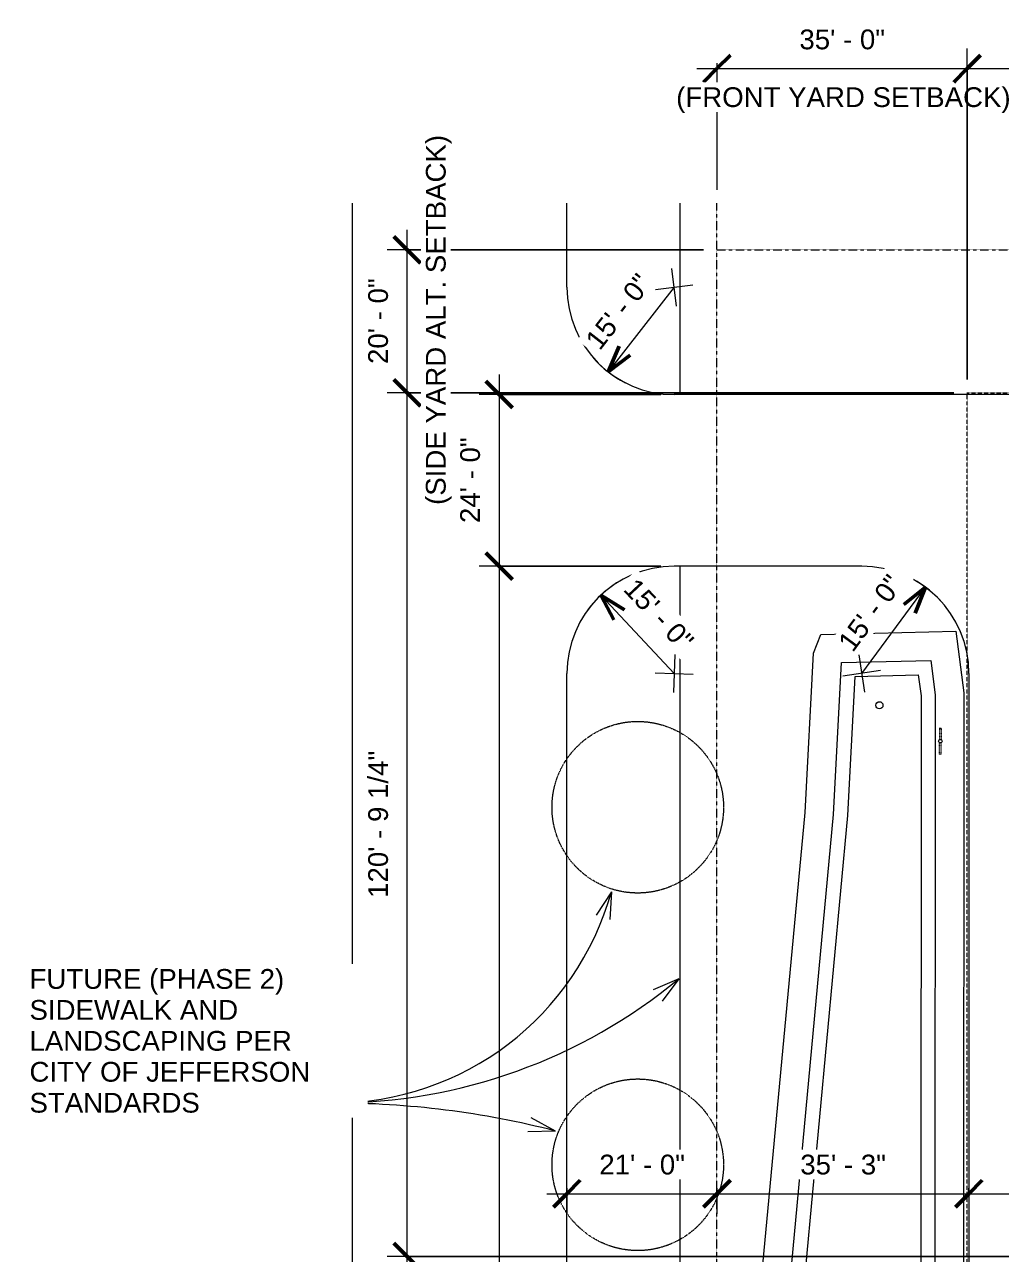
# Model space of a CAD drawing. Header units: inches. Extents: x 1 to 127281, y -26064 to 104775.
# Drawn here: x 19821 to 21460, y -20882 to -18820 of the extents above; entities that cross this region are included whole.
import ezdxf

# ---------------------------------------------------------------- set-up
doc = ezdxf.new("R2010")
doc.units = ezdxf.units.IN
doc.header["$MEASUREMENT"] = 0
for name, pattern in [('Center 1_4_', [0.53125, 0.25, -0.09375, 0.09375, -0.09375]), ('Dash', [0.25, 0.125, -0.125]), ('Hidden', [0.28125, 0.1875, -0.09375]), ('Hidden 1_8_', [0.1875, 0.125, -0.0625])]:
    doc.linetypes.add(name, pattern=pattern)
for name, color, linetype, lineweight in [('A-ANNO-DIMS', 211, 'Continuous', 9), ('A-ANNO-DIMS-360', 211, 'Continuous', 9), ('A-DETL-HDLN', 90, 'Hidden 1_8_', 9), ('A-PROP-SBCK', 71, 'Hidden', 15), ('BMP', 80, 'Continuous', 9), ('Conc', 7, 'Continuous', 9), ('E-LITE-EQPM', 33, 'Continuous', 9), ('E-LITE-EQPM-HDLN', 30, 'Dash', 9), ('EOP-EX', 125, 'Continuous', 9), ('EOP-PR', 4, 'Continuous', 9), ('G-ANNO-TEXT', 231, 'Continuous', 9), ('PROP', 3, 'Center 1_4_', 9)]:
    doc.layers.add(name, color=color, linetype=linetype, lineweight=lineweight)
doc.styles.add('Arial_1', font='arial.ttf', dxfattribs={"height": 33.194237})
doc.dimstyles.new('Arrow_-_3_32__Arial_1', dxfattribs={"dimscale": 12, "dimtxt": 33.75, "dimasz": 3.75, "dimexe": 2.8125, "dimexo": 0, "dimgap": 1.875, "dimtad": 1, "dimjust": 3, "dimdec": 5, "dimrnd": 0.03125, "dimzin": 1, "dimdsep": 46, "dimlunit": 4, "dimtxsty": 'Arial_1', "dimblk1": 'OPEN30', "dimblk2": 'OPEN30', "dimsah": 1, "dimcen": 0.09, "dimazin": 0, "dimtfac": 1, "dimtdec": 4, "dimtix": 1, "dimtmove": 0, "dimatfit": 2, "dimfxl": 1, "dimtvp": 1, "dimtfill": 1, "dimfrac": 2, "dimtolj": 1, "dimtzin": 0, "dimarcsym": 2})
doc.dimstyles.new('Linear_-_3_32__Arial_1', dxfattribs={"dimscale": 12, "dimtxt": 33.75, "dimasz": 3.75, "dimexe": 2.8125, "dimexo": 1.875, "dimgap": 1.875, "dimtad": 1, "dimrnd": 0.25, "dimzin": 1, "dimdsep": 46, "dimlunit": 4, "dimtxsty": 'Arial_1', "dimblk1": 'OBLIQUE', "dimblk2": 'OBLIQUE', "dimsah": 1, "dimcen": 0.09, "dimdle": 2.8125, "dimazin": 0, "dimtfac": 1, "dimtdec": 4, "dimtix": 1, "dimtmove": 0, "dimatfit": 3, "dimfxl": 1, "dimtvp": 1, "dimtfill": 1, "dimfrac": 2, "dimtolj": 1, "dimtzin": 0, "dimarcsym": 2})

# ---------------------------------------------------------------- blocks, each defined once
blk = doc.blocks.new('Lighting-Street_Cooper_Navion-Lumark_4-6-LED-Squares - The Caretaker LED-964008-Site Plan - Phase 1')
at = {"layer": 'E-LITE-EQPM'}
blk.add_line((-1.7, -10.7), (1.6, -10.7), dxfattribs=at)
blk.add_circle((0, -32.4), 3, dxfattribs=at)
at = {"layer": 'E-LITE-EQPM-HDLN'}
for p, q in [((-1.5, -10.7), (-1.5, -29.9)), ((1.5, -10.7), (1.5, -29.9))]:
    blk.add_line(p, q, dxfattribs=at)
blk = doc.blocks.new('DIMBLOCK55-Site Plan - Phase 1')
at = {"layer": 'A-ANNO-DIMS-360', "lineweight": 50}
for p, q in [((20618.5, -19441.1), (20596, -19418.6)), ((20618.5, -19441.1), (20641, -19463.6)), ((20618.5, -19729.1), (20596, -19706.6)), ((20618.5, -19729.1), (20641, -19751.6))]:
    blk.add_line(p, q, dxfattribs=at)
at = {"layer": 'A-ANNO-DIMS-360'}
for p, q in [((20618.5, -19407.3), (20618.5, -19729.1)), ((20889.7, -19441.1), (20584.8, -19441.1)), ((20618.5, -19441.1), (20889.7, -19441.1)), ((20889.7, -19729.1), (20584.8, -19729.1)), ((20618.5, -19729.1), (20889.7, -19729.1))]:
    blk.add_line(p, q, dxfattribs=at)
at = {"layer": 'A-ANNO-DIMS-360', "color": 0, "insert": (20553, -19656.7), "char_height": 33.19, "width": 171.969, "attachment_point": 1, "rotation": 90, "line_spacing_factor": 0.938532, "style": 'Arial_1', "bg_fill": 3, "box_fill_scale": 1.25, "bg_fill_color": 0, "bg_fill_transparency": 0}
blk.add_mtext('24\' - 0"', dxfattribs=at)
blk = doc.blocks.new('_Oblique')
at = {"color": 0, "linetype": 'ByBlock', "lineweight": -2}
blk.add_line((-0.5, -0.5), (0.5, 0.5), dxfattribs=at)
blk = doc.blocks.new('DIMBLOCK56-Site Plan - Phase 1')
at = {"layer": 'A-ANNO-DIMS-360', "lineweight": 50}
for p, q in [((20618.5, -19729.1), (20596, -19706.6)), ((20618.5, -19729.1), (20641, -19751.6)), ((20618.5, -23103.1), (20596, -23080.6)), ((20618.5, -23103.1), (20641, -23125.6))]:
    blk.add_line(p, q, dxfattribs=at)
at = {"layer": 'A-ANNO-DIMS-360'}
for p, q in [((20889.7, -19729.1), (20584.8, -19729.1)), ((20618.5, -19729.1), (20618.5, -23103.1)), ((20618.5, -19729.1), (20889.7, -19729.1)), ((20889.7, -23103.1), (20584.8, -23103.1)), ((20618.5, -23103.1), (20889.7, -23103.1))]:
    blk.add_line(p, q, dxfattribs=at)
at = {"layer": 'A-ANNO-DIMS-360', "color": 0, "insert": (20553, -21500.5), "char_height": 33.19, "width": 202.5, "attachment_point": 1, "rotation": 90, "line_spacing_factor": 0.938532, "style": 'Arial_1', "bg_fill": 3, "box_fill_scale": 1.25, "bg_fill_color": 0, "bg_fill_transparency": 0}
blk.add_mtext('281\' - 2"', dxfattribs=at)
blk = doc.blocks.new('DIMBLOCK65-Site Plan - Phase 1')
at = {"layer": 'A-ANNO-DIMS-360'}
for p, q in [((20912.2, -19909.1), (20789.1, -19777.8)), ((20913.3, -19877.3), (20911.2, -19940.9)), ((20880.4, -19908.1), (20944, -19910.1))]:
    blk.add_line(p, q, dxfattribs=at)
at = {"layer": 'A-ANNO-DIMS-360', "lineweight": 50}
for q in [(20828.7, -19802.4), (20811.1, -19818.9)]:
    blk.add_line((20789.1, -19777.8), q, dxfattribs=at)
at = {"layer": 'A-ANNO-DIMS-360'}
blk.add_arc((20912.2, -19909.1), 180, 122.425, 143.9109, dxfattribs=at)
at = {"layer": 'A-ANNO-DIMS-360', "color": 0, "insert": (20849.5, -19746.3), "char_height": 33.19, "width": 171.969, "attachment_point": 1, "rotation": 313.168, "line_spacing_factor": 0.938532, "style": 'Arial_1', "bg_fill": 3, "box_fill_scale": 1.25, "bg_fill_color": 0, "bg_fill_transparency": 0}
blk.add_mtext('15\' - 0"', dxfattribs=at)
blk = doc.blocks.new('_Open30')
at = {"color": 0, "linetype": 'ByBlock', "lineweight": -2}
for p, q in [((-1, 0.268), (0, 0)), ((0, 0), (-1, -0.268)), ((0, 0), (-1, 0))]:
    blk.add_line(p, q, dxfattribs=at)
blk = doc.blocks.new('DIMBLOCK66-Site Plan - Phase 1')
at = {"layer": 'A-ANNO-DIMS-360'}
for p, q in [((20916.1, -19292.7), (20908.3, -19229.5)), ((20880.7, -19265), (20943.8, -19257.2)), ((20912.2, -19261.1), (20801.5, -19403))]:
    blk.add_line(p, q, dxfattribs=at)
at = {"layer": 'A-ANNO-DIMS-360', "lineweight": 50}
for q in [(20819.7, -19360.1), (20838.7, -19374.9)]:
    blk.add_line((20801.5, -19403), q, dxfattribs=at)
at = {"layer": 'A-ANNO-DIMS-360'}
blk.add_arc((20912.2, -19261.1), 180, 221.3021, 242.788, dxfattribs=at)
at = {"layer": 'A-ANNO-DIMS-360', "color": 0, "insert": (20761.1, -19348.2), "char_height": 33.19, "width": 171.969, "attachment_point": 1, "rotation": 52.0451, "line_spacing_factor": 0.938532, "style": 'Arial_1', "bg_fill": 3, "box_fill_scale": 1.25, "bg_fill_color": 0, "bg_fill_transparency": 0}
blk.add_mtext('15\' - 0"', dxfattribs=at)
blk = doc.blocks.new('DIMBLOCK69-Site Plan - Phase 1')
at = {"layer": 'A-ANNO-DIMS-360'}
for p, q in [((21227.2, -19909.1), (21334.2, -19764.3)), ((21222.5, -19877.6), (21232, -19940.6)), ((21258.7, -19904.4), (21195.8, -19913.8))]:
    blk.add_line(p, q, dxfattribs=at)
at = {"layer": 'A-ANNO-DIMS-360', "lineweight": 50}
for q in [(21297.8, -19793.4), (21317.2, -19807.7)]:
    blk.add_line((21334.2, -19764.3), q, dxfattribs=at)
at = {"layer": 'A-ANNO-DIMS-360'}
blk.add_arc((21227.2, -19909.1), 180, 42.7868, 64.2727, dxfattribs=at)
at = {"layer": 'A-ANNO-DIMS-360', "color": 0, "insert": (21185.4, -19855.4), "char_height": 33.19, "width": 171.969, "attachment_point": 1, "rotation": 53.5297, "line_spacing_factor": 0.938532, "style": 'Arial_1', "bg_fill": 3, "box_fill_scale": 1.25, "bg_fill_color": 0, "bg_fill_transparency": 0}
blk.add_mtext('15\' - 0"', dxfattribs=at)
blk = doc.blocks.new('DIMBLOCK72-Site Plan - Phase 1')
at = {"layer": 'A-ANNO-DIMS-360', "lineweight": 50}
for p, q in [((20732.2, -20782.1), (20754.7, -20759.6)), ((20984.2, -20782.1), (21006.7, -20759.6)), ((20732.2, -20782.1), (20709.7, -20804.6)), ((20984.2, -20782.1), (20961.7, -20804.6))]:
    blk.add_line(p, q, dxfattribs=at)
at = {"layer": 'A-ANNO-DIMS-360'}
for p, q in [((20698.5, -20782.1), (20984.2, -20782.1)), ((20732.2, -20772.8), (20732.2, -20815.9)), ((20732.2, -20782.1), (20732.2, -20772.8)), ((20984.2, -20772.8), (20984.2, -20815.9)), ((20984.2, -20782.1), (20984.2, -20772.8))]:
    blk.add_line(p, q, dxfattribs=at)
at = {"layer": 'A-ANNO-DIMS-360', "color": 0, "insert": (20786.6, -20716.6), "char_height": 33.19, "width": 171.969, "attachment_point": 1, "line_spacing_factor": 0.938532, "style": 'Arial_1', "bg_fill": 3, "box_fill_scale": 1.25, "bg_fill_color": 0, "bg_fill_transparency": 0}
blk.add_mtext('21\' - 0"', dxfattribs=at)
blk = doc.blocks.new('DIMBLOCK73-Site Plan - Phase 1')
at = {"layer": 'A-ANNO-DIMS-360', "lineweight": 50}
for p, q in [((20984.2, -20782.1), (21006.7, -20759.6)), ((21407.2, -20782.1), (21429.7, -20759.6)), ((20984.2, -20782.1), (20961.7, -20804.6)), ((21407.2, -20782.1), (21384.7, -20804.6))]:
    blk.add_line(p, q, dxfattribs=at)
at = {"layer": 'A-ANNO-DIMS-360'}
for p, q in [((20984.2, -20772.8), (20984.2, -20815.9)), ((20984.2, -20782.1), (20984.2, -20772.8)), ((20984.2, -20782.1), (21407.2, -20782.1)), ((21407.2, -20772.8), (21407.2, -20815.9)), ((21407.2, -20782.1), (21407.2, -20772.8))]:
    blk.add_line(p, q, dxfattribs=at)
at = {"layer": 'A-ANNO-DIMS-360', "color": 0, "insert": (21124.1, -20716.6), "char_height": 33.19, "width": 171.969, "attachment_point": 1, "line_spacing_factor": 0.938532, "style": 'Arial_1', "bg_fill": 3, "box_fill_scale": 1.25, "bg_fill_color": 0, "bg_fill_transparency": 0}
blk.add_mtext('35\' - 3"', dxfattribs=at)
blk = doc.blocks.new('DIMBLOCK74-Site Plan - Phase 1')
at = {"layer": 'A-ANNO-DIMS-360', "lineweight": 50}
for p, q in [((21407.2, -20782.1), (21429.7, -20759.6)), ((21911.2, -20782.1), (21933.7, -20759.6)), ((21407.2, -20782.1), (21384.7, -20804.6)), ((21911.2, -20782.1), (21888.7, -20804.6))]:
    blk.add_line(p, q, dxfattribs=at)
at = {"layer": 'A-ANNO-DIMS-360'}
for p, q in [((21407.2, -20772.8), (21407.2, -20815.9)), ((21407.2, -20782.1), (21407.2, -20772.8)), ((21407.2, -20782.1), (21911.2, -20782.1)), ((21911.2, -20772.8), (21911.2, -20815.9)), ((21911.2, -20782.1), (21911.2, -20772.8))]:
    blk.add_line(p, q, dxfattribs=at)
at = {"layer": 'A-ANNO-DIMS-360', "color": 0, "insert": (21587.6, -20716.6), "char_height": 33.19, "width": 171.969, "attachment_point": 1, "line_spacing_factor": 0.938532, "style": 'Arial_1', "bg_fill": 3, "box_fill_scale": 1.25, "bg_fill_color": 0, "bg_fill_transparency": 0}
blk.add_mtext('42\' - 0"', dxfattribs=at)
blk = doc.blocks.new('DIMBLOCK85-Site Plan - Phase 1')
at = {"layer": 'A-ANNO-DIMS-360'}
for p, q in [((21404.2, -19415.7), (21404.2, -18860.3)), ((20984.2, -18884.8), (20984.2, -18927.8)), ((20950.5, -18894.1), (21404.2, -18894.1)), ((20984.2, -18894.1), (20984.2, -19097.6)), ((21404.2, -18894.1), (21404.2, -19415.7))]:
    blk.add_line(p, q, dxfattribs=at)
at = {"layer": 'A-ANNO-DIMS-360', "lineweight": 50}
for p, q in [((20984.2, -18894.1), (21006.7, -18871.6)), ((21404.2, -18894.1), (21426.7, -18871.6)), ((20984.2, -18894.1), (20961.7, -18916.6)), ((21404.2, -18894.1), (21381.7, -18916.6))]:
    blk.add_line(p, q, dxfattribs=at)
at = {"layer": 'A-ANNO-DIMS-360', "color": 0, "insert": (21122.6, -18828.5), "char_height": 33.19, "width": 171.969, "attachment_point": 1, "line_spacing_factor": 0.938532, "style": 'Arial_1', "bg_fill": 3, "box_fill_scale": 1.25, "bg_fill_color": 0, "bg_fill_transparency": 0}
blk.add_mtext('35\' - 0"', dxfattribs=at)
at = {"layer": 'A-ANNO-DIMS-360', "color": 0, "insert": (20915.7, -18925.4), "char_height": 33.194, "width": 668.562, "attachment_point": 1, "line_spacing_factor": 0.938532, "style": 'Arial_1', "bg_fill": 3, "box_fill_scale": 1.25, "bg_fill_color": 0, "bg_fill_transparency": 0}
blk.add_mtext('(FRONT YARD SETBACK)', dxfattribs=at)
blk = doc.blocks.new('DIMBLOCK86-Site Plan - Phase 1')
at = {"layer": 'A-ANNO-DIMS-360'}
for p, q in [((21404.2, -19415.7), (21404.2, -18860.3)), ((22057.6, -20865.1), (22057.6, -18860.3)), ((21404.2, -18894.1), (22057.6, -18894.1)), ((21404.2, -18894.1), (21404.2, -19415.7)), ((22057.6, -18894.1), (22057.6, -20865.1))]:
    blk.add_line(p, q, dxfattribs=at)
at = {"layer": 'A-ANNO-DIMS-360', "lineweight": 50}
for p, q in [((21404.2, -18894.1), (21426.7, -18871.6)), ((22057.6, -18894.1), (22080.1, -18871.6)), ((21404.2, -18894.1), (21381.7, -18916.6)), ((22057.6, -18894.1), (22035.1, -18916.6))]:
    blk.add_line(p, q, dxfattribs=at)
at = {"layer": 'A-ANNO-DIMS-360', "color": 0, "insert": (21620.9, -18828.5), "char_height": 33.194, "width": 264.185, "attachment_point": 1, "line_spacing_factor": 0.938532, "style": 'Arial_1', "bg_fill": 3, "box_fill_scale": 1.25, "bg_fill_color": 0, "bg_fill_transparency": 0}
blk.add_mtext('54\' - 5 1/2"', dxfattribs=at)
blk = doc.blocks.new('DIMBLOCK101-Site Plan - Phase 1')
at = {"layer": 'A-ANNO-DIMS-360', "lineweight": 50}
for p, q in [((20464, -20887.6), (20441.5, -20865.1)), ((20464, -20887.6), (20486.5, -20910.1)), ((20464, -22799.3), (20441.5, -22776.8)), ((20464, -22799.3), (20486.5, -22821.8))]:
    blk.add_line(p, q, dxfattribs=at)
at = {"layer": 'A-ANNO-DIMS-360'}
for p, q in [((22035.1, -20887.6), (20430.3, -20887.6)), ((20464, -22799.3), (20464, -20887.6)), ((20464, -20887.6), (22035.1, -20887.6)), ((22035.1, -22799.3), (20430.3, -22799.3)), ((20464, -22799.3), (22035.1, -22799.3))]:
    blk.add_line(p, q, dxfattribs=at)
at = {"layer": 'A-ANNO-DIMS-360', "color": 0, "insert": (20398.5, -21966.2), "char_height": 33.194, "width": 294.715, "attachment_point": 1, "rotation": 90, "line_spacing_factor": 0.938532, "style": 'Arial_1', "bg_fill": 3, "box_fill_scale": 1.25, "bg_fill_color": 0, "bg_fill_transparency": 0}
blk.add_mtext('159\' - 3 3/4"', dxfattribs=at)
blk = doc.blocks.new('DIMBLOCK102-Site Plan - Phase 1')
at = {"layer": 'A-ANNO-DIMS-360', "lineweight": 50}
for p, q in [((20464, -19438.2), (20441.5, -19415.7)), ((20464, -19438.2), (20486.5, -19460.7)), ((20464, -20887.6), (20441.5, -20865.1)), ((20464, -20887.6), (20486.5, -20910.1))]:
    blk.add_line(p, q, dxfattribs=at)
at = {"layer": 'A-ANNO-DIMS-360'}
for p, q in [((21381.7, -19438.2), (20430.3, -19438.2)), ((20464, -20887.6), (20464, -19438.2)), ((20464, -19438.2), (21381.7, -19438.2)), ((22035.1, -20887.6), (20430.3, -20887.6)), ((20464, -20887.6), (22035.1, -20887.6))]:
    blk.add_line(p, q, dxfattribs=at)
at = {"layer": 'A-ANNO-DIMS-360', "color": 0, "insert": (20398.5, -20285.7), "char_height": 33.194, "width": 294.715, "attachment_point": 1, "rotation": 90, "line_spacing_factor": 0.938532, "style": 'Arial_1', "bg_fill": 3, "box_fill_scale": 1.25, "bg_fill_color": 0, "bg_fill_transparency": 0}
blk.add_mtext('120\' - 9 1/4"', dxfattribs=at)
blk = doc.blocks.new('DIMBLOCK103-Site Plan - Phase 1')
at = {"layer": 'A-ANNO-DIMS-360', "lineweight": 50}
for p, q in [((20464, -19198.2), (20441.5, -19175.7)), ((20464, -19198.2), (20486.5, -19220.7)), ((20464, -19438.2), (20441.5, -19415.7)), ((20464, -19438.2), (20486.5, -19460.7))]:
    blk.add_line(p, q, dxfattribs=at)
at = {"layer": 'A-ANNO-DIMS-360'}
for p, q in [((20464, -19438.2), (20464, -19164.4)), ((20961.7, -19198.2), (20430.3, -19198.2)), ((20464, -19198.2), (20961.7, -19198.2)), ((21381.7, -19438.2), (20430.3, -19438.2)), ((20464, -19438.2), (21381.7, -19438.2))]:
    blk.add_line(p, q, dxfattribs=at)
at = {"layer": 'A-ANNO-DIMS-360', "color": 0, "insert": (20398.5, -19389.8), "char_height": 33.19, "width": 171.969, "attachment_point": 1, "rotation": 90, "line_spacing_factor": 0.938532, "style": 'Arial_1', "bg_fill": 3, "box_fill_scale": 1.25, "bg_fill_color": 0, "bg_fill_transparency": 0}
blk.add_mtext('20\' - 0"', dxfattribs=at)
at = {"layer": 'A-ANNO-DIMS-360', "color": 0, "insert": (20495.4, -19626.3), "char_height": 33.194, "width": 739.592, "attachment_point": 1, "rotation": 90, "line_spacing_factor": 0.938532, "style": 'Arial_1', "bg_fill": 3, "box_fill_scale": 1.25, "bg_fill_color": 0, "bg_fill_transparency": 0}
blk.add_mtext('(SIDE YARD ALT. SETBACK)', dxfattribs=at)

msp = doc.modelspace()

# ---------------------------------------------------------------- linework, layer by layer
at = {"layer": 'A-DETL-HDLN'}
for p, q in [((20922.235225, -19441.085554), (20922.235225, -19119.936549)), ((20922.235225, -23103.085554), (20922.235225, -19729.085554))]:
    msp.add_line(p, q, dxfattribs=at)
for centre in [(20851.177101, -20133.584291), (20851.177101, -20733.584291)]:
    msp.add_circle(centre, 144, dxfattribs=at)
at = {"layer": 'A-PROP-SBCK'}
for p, q in [((21404.235225, -19438.180554), (26647.515225, -19438.180554)), ((21404.235225, -23401.253705), (21404.235225, -19438.180554))]:
    msp.add_line(p, q, dxfattribs=at)
at = {"layer": 'BMP'}
for p, q in [((21146.11716, -19874.887016), (21158.403827, -19843.630954)), ((21158.403827, -19843.630954), (21385.12764, -19838.057794)), ((21385.12764, -19838.057794), (21398.836513, -19941.841877)), ((21132.100097, -20142.432787), (21146.11716, -19874.887016)), ((21179.983499, -20145.91484), (21193.350001, -19890.786432)), ((21193.350001, -19890.786432), (21343.189125, -19887.103196)), ((21343.189125, -19887.103196), (21350.834664, -19944.984334)), ((21203.9252, -20147.655866), (21216.154515, -19914.233118)), ((21216.154515, -19914.233118), (21322.219868, -19911.625897)), ((21322.219868, -19911.625897), (21326.833739, -19946.555563)), ((21326.833739, -19946.555563), (21325.162085, -22799.518347)), ((21350.834664, -19944.984334), (21349.157081, -22808.066025)), ((21398.836513, -19941.841877), (21397.147072, -22825.161381)), ((21061.429178, -20901.457743), (21132.100097, -20142.432787)), ((21109.346815, -20904.572102), (21179.983499, -20145.91484)), ((21133.305633, -20906.129281), (21203.9252, -20147.655866))]:
    msp.add_line(p, q, dxfattribs=at)
msp.add_circle((21256.961907, -19962.482005), 6, dxfattribs=at)
at = {"layer": 'Conc'}
msp.add_arc((21227.235225, -19909.085554), 180, 360, 90, dxfattribs=at)
at = {"layer": 'EOP-EX'}
for p, q in [((20372.235225, -26063.466549), (20372.235225, -19119.936549)), ((20732.235225, -19261.085554), (20732.235225, -19119.936549)), ((20732.235225, -22923.085554), (20732.235225, -19909.085554))]:
    msp.add_line(p, q, dxfattribs=at)
at = {"layer": 'EOP-PR'}
for p, q in [((22619.235225, -19441.085554), (20912.235225, -19441.085554)), ((21227.235225, -19729.085554), (20912.235225, -19729.085554)), ((21407.235225, -19909.085554), (21407.235225, -22923.085554))]:
    msp.add_line(p, q, dxfattribs=at)
for centre, start, end in [((20912.235225, -19261.085554), 180, 270), ((20912.235225, -19909.085554), 90, 180)]:
    msp.add_arc(centre, 180, start, end, dxfattribs=at)
at = {"layer": 'G-ANNO-TEXT', "color": 145}
msp.add_line((20340.36886, -20629.908463), (20141.713768, -20629.908463), dxfattribs=at)
at = {"layer": 'PROP'}
for p, q in [((20984.235225, -23518.180554), (20984.235225, -19119.936549)), ((20984.235225, -19198.180554), (27007.515225, -19198.180554))]:
    msp.add_line(p, q, dxfattribs=at)

# ---------------------------------------------------------------- block references
at = {"layer": 'E-LITE-EQPM'}
msp.add_blockref('Lighting-Street_Cooper_Navion-Lumark_4-6-LED-Squares - The Caretaker LED-964008-Site Plan - Phase 1', (21359.282998, -19990.363642), dxfattribs=at)
at = {"layer": 'E-LITE-EQPM', "rotation": 180}
msp.add_blockref('Lighting-Street_Cooper_Navion-Lumark_4-6-LED-Squares - The Caretaker LED-964008-Site Plan - Phase 1', (21359.187453, -20055.241978), dxfattribs=at)

# ---------------------------------------------------------------- next in the draw order: dimensions: what is measured, and where the dimension line sits
at = {"layer": 'A-ANNO-DIMS'}
dim = msp.add_linear_dim(base=(20618.533633, -19729.085554), p1=(20912.235225, -19441.085554), p2=(20912.235225, -19729.085554), angle=90, dimstyle='Linear_-_3_32__Arial_1', override={"dimpost": '<>', "dimfxl": 288}, dxfattribs=at)
dim.commit()
dim.dimension.update_dxf_attribs({"geometry": 'DIMBLOCK55-Site Plan - Phase 1', "text_midpoint": (20579.085552, -19585.085554)})
dim = msp.add_radius_dim(center=(21227.235225, -19909.085554), mpoint=(21334.228252, -19764.335797), dimstyle='Arrow_-_3_32__Arial_1', override={"dimpost": '<>'}, dxfattribs=at)
dim.commit()
dim.dimension.update_dxf_attribs({"geometry": 'DIMBLOCK69-Site Plan - Phase 1', "text_midpoint": (21235.634832, -19831.356231)})

# ---------------------------------------------------------------- next in the draw order: dimensions: what is measured, and where the dimension line sits
dim = msp.add_radius_dim(center=(20912.235225, -19261.085554), mpoint=(20801.527722, -19403.01458), dimstyle='Arrow_-_3_32__Arial_1', override={"dimpost": '<>'}, dxfattribs=at)
dim.commit()
dim.dimension.update_dxf_attribs({"geometry": 'DIMBLOCK66-Site Plan - Phase 1', "text_midpoint": (20839.615313, -19290.046725)})
dim = msp.add_linear_dim(base=(20618.533633, -23103.085554), p1=(20912.235225, -19729.085554), p2=(20912.235225, -23103.085554), angle=90, dimstyle='Linear_-_3_32__Arial_1', override={"dimpost": '<>', "dimfxl": 3374}, dxfattribs=at)
dim.commit()
dim.dimension.update_dxf_attribs({"geometry": 'DIMBLOCK56-Site Plan - Phase 1', "text_midpoint": (20579.085552, -21416.085554)})

# ---------------------------------------------------------------- next in the draw order: dimensions: what is measured, and where the dimension line sits
dim = msp.add_linear_dim(base=(21404.235225, -18894.071049), p1=(20984.235225, -18862.251244), p2=(21404.235225, -19438.180554), text='<>\\X(FRONT YARD SETBACK)', dimstyle='Linear_-_3_32__Arial_1', override={"dimpost": '<>', "dimfxl": 712.807527}, dxfattribs=at)
dim.commit()
dim.dimension.update_dxf_attribs({"geometry": 'DIMBLOCK85-Site Plan - Phase 1', "text_midpoint": (21194.235225, -18894.071049)})
dim = msp.add_radius_dim(center=(20912.235225, -19909.085554), mpoint=(20789.090088, -19777.802367), dimstyle='Arrow_-_3_32__Arial_1', override={"dimpost": '<>'}, dxfattribs=at)
dim.commit()
dim.dimension.update_dxf_attribs({"geometry": 'DIMBLOCK65-Site Plan - Phase 1', "text_midpoint": (20894.827297, -19832.866363)})
dim = msp.add_linear_dim(base=(20984.235225, -20782.124624), p1=(20732.235225, -20750.304819), p2=(20984.235225, -20750.304819), dimstyle='Linear_-_3_32__Arial_1', override={"dimpost": '<>', "dimfxl": 252}, dxfattribs=at)
dim.commit()
dim.dimension.update_dxf_attribs({"geometry": 'DIMBLOCK72-Site Plan - Phase 1', "text_midpoint": (20858.235225, -20742.676544)})

# ---------------------------------------------------------------- next in the draw order: dimensions: what is measured, and where the dimension line sits
dim = msp.add_linear_dim(base=(21407.235225, -20782.124624), p1=(20984.235225, -20750.304819), p2=(21407.235225, -20750.304819), dimstyle='Linear_-_3_32__Arial_1', override={"dimpost": '<>', "dimfxl": 423}, dxfattribs=at)
dim.commit()
dim.dimension.update_dxf_attribs({"geometry": 'DIMBLOCK73-Site Plan - Phase 1', "text_midpoint": (21195.735225, -20742.665222)})

# ---------------------------------------------------------------- next in the draw order: dimensions: what is measured, and where the dimension line sits
dim = msp.add_linear_dim(base=(21911.235225, -20782.124624), p1=(21407.235225, -20750.304819), p2=(21911.235225, -20750.304819), dimstyle='Linear_-_3_32__Arial_1', override={"dimpost": '<>', "dimfxl": 504}, dxfattribs=at)
dim.commit()
dim.dimension.update_dxf_attribs({"geometry": 'DIMBLOCK74-Site Plan - Phase 1', "text_midpoint": (21659.235225, -20742.676544)})

# ---------------------------------------------------------------- next in the draw order: dimensions: what is measured, and where the dimension line sits
dim = msp.add_linear_dim(base=(22057.6402253517, -18894.0710490867), p1=(21404.2352253517, -19438.1805538125), p2=(22057.6402253517, -20887.5528103972), dimstyle='Linear_-_3_32__Arial_1', override={"dimpost": '<>', "dimfxl": 1589.848431}, dxfattribs=at)
dim.commit()
dim.dimension.update_dxf_attribs({"geometry": 'DIMBLOCK86-Site Plan - Phase 1', "text_midpoint": (21730.9377253517, -18854.4078625697)})

# ---------------------------------------------------------------- next in the draw order: dimensions: what is measured, and where the dimension line sits
dim = msp.add_linear_dim(base=(20464.04509, -20887.55281), p1=(22057.640225, -22799.30281), p2=(22057.640225, -20887.55281), angle=90, dimstyle='Linear_-_3_32__Arial_1', override={"dimpost": '<>', "dimfxl": 1911.75}, dxfattribs=at)
dim.commit()
dim.dimension.update_dxf_attribs({"geometry": 'DIMBLOCK101-Site Plan - Phase 1', "text_midpoint": (20424.370582, -21843.42781)})

# ---------------------------------------------------------------- next in the draw order: dimensions: what is measured, and where the dimension line sits
dim = msp.add_linear_dim(base=(20464.04509, -19438.180554), p1=(22057.640225, -20887.55281), p2=(21404.235225, -19438.180554), angle=90, dimstyle='Linear_-_3_32__Arial_1', override={"dimpost": '<>', "dimfxl": 1589.848431}, dxfattribs=at)
dim.commit()
dim.dimension.update_dxf_attribs({"geometry": 'DIMBLOCK102-Site Plan - Phase 1', "text_midpoint": (20424.381903, -20162.866682)})

# ---------------------------------------------------------------- next in the draw order: linework, layer by layer
at = {"layer": 'G-ANNO-TEXT', "color": 145}
for p, q in [((20806.880073, -20275.506001), (20781.35946, -20314.481465)), ((20806.880073, -20275.506001), (20804.266306, -20322.020049)), ((20920.041634, -20421.507146), (20877.199857, -20439.809348)), ((20920.041634, -20421.507146), (20892.090668, -20458.778207)), ((20713.168921, -20676.94032), (20672.235565, -20654.695122)), ((20713.168921, -20676.94032), (20666.596996, -20678.142092))]:
    msp.add_line(p, q, dxfattribs=at)
for centre, radius, start, end in [((20340.36886, -20145.665473), 484.24299, 270, 344.4469229), ((20340.36886, -19719.521622), 910.386841, 270, 309.548590067), ((20340.36886, -22130.932348), 1501.023884, 75.619286038, 90)]:
    msp.add_arc(centre, radius, start, end, dxfattribs=at)

# ---------------------------------------------------------------- next in the draw order: dimensions: what is measured, and where the dimension line sits
at = {"layer": 'A-ANNO-DIMS'}
dim = msp.add_linear_dim(base=(20464.04509, -19198.180554), p1=(21404.235225, -19438.180554), p2=(20984.235225, -19198.180554), angle=90, text='<>\\X(SIDE YARD ALT. SETBACK)', dimstyle='Linear_-_3_32__Arial_1', override={"dimpost": '<>', "dimfxl": 483.735465}, dxfattribs=at)
dim.commit()
dim.dimension.update_dxf_attribs({"geometry": 'DIMBLOCK103-Site Plan - Phase 1', "text_midpoint": (20464.04509, -19318.180554)})

# ---------------------------------------------------------------- next in the draw order: texts
at = {"layer": 'G-ANNO-TEXT', "color": 145, "insert": (19829.751268, -20405.118073), "char_height": 33.19423653, "width": 559.71, "attachment_point": 1, "line_spacing_factor": 0.938532, "style": 'Arial_1', "bg_fill": 3, "box_fill_scale": 1.25, "bg_fill_color": 0, "bg_fill_transparency": 0}
msp.add_mtext('FUTURE (PHASE 2)\\PSIDEWALK AND\\PLANDSCAPING PER\\PCITY OF JEFFERSON\\PSTANDARDS', dxfattribs=at)

doc.saveas('drawing.dxf')
